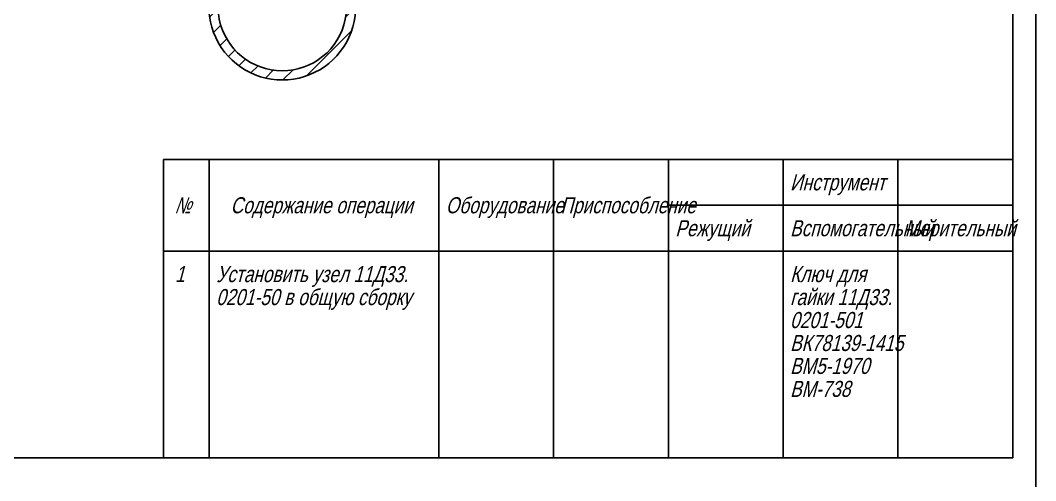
# Model space of a CAD drawing. Extents: x 0 to 841, y 0 to 594.
# Drawn here: x 619.8 to 841, y 297 to 397.3 of the extents above; entities that cross this region are included whole.
import ezdxf

# ---------------------------------------------------------------- set-up
doc = ezdxf.new("R2010")
doc.units = 0
doc.header["$MEASUREMENT"] = 0
doc.linetypes.add('K5LT_BASIC', pattern=[0])
doc.linetypes.add('K5LT_THIN', pattern=[0])
doc.layers.add('LAYER0VIEW0', color=7, linetype='Continuous')
doc.layers.add('LAYER2VIEW0', color=7, linetype='Continuous')
doc.styles.add('K5_TEXTSTYLE', font='win_eskd.shx', dxfattribs={"width": 0.7, "oblique": 15, "bigfont": 'b_eskd.shx'})
doc.styles.get("Standard").update_dxf_attribs({"font": 'cad2win.shx', "width": 0.8, "oblique": 15})

# ---------------------------------------------------------------- blocks, each defined once
blk = doc.blocks.new('*S175')
at = {"layer": 'LAYER2VIEW0', "color": 7, "linetype": 'K5LT_THIN'}
blk.add_line((841, 594), (841, 0), dxfattribs=at)

msp = doc.modelspace()

# ---------------------------------------------------------------- hatches: boundary and pattern name
at = {"layer": 'LAYER0VIEW0'}
h = msp.add_hatch(dxfattribs=at)
h.set_pattern_fill('МЕТАЛЛ', color=256, style=0, pattern_type=0)
h.set_pattern_definition([(45, (0, 0), (-2.12132, 2.12132), [])])
edge = h.paths.add_edge_path()
edge.add_line((665.16, 418.83), (667.16, 418.83))
edge.add_line((667.16, 418.83), (668.77, 421.63))
edge.add_line((668.77, 421.63), (667.16, 424.42))
edge.add_line((667.16, 424.42), (661.97, 424.42))
edge.add_line((661.97, 424.42), (661.43, 424.96))
edge.add_line((661.43, 424.96), (654.89, 424.96))
edge.add_line((654.89, 424.96), (654.89, 427.29))
edge.add_line((654.89, 427.29), (655.89, 427.29))
edge.add_line((655.89, 427.29), (657.23, 427.29))
edge.add_line((657.23, 427.29), (657.23, 428.96))
edge.add_line((657.23, 428.96), (667.23, 428.96))
edge.add_line((667.23, 428.96), (669.9, 424.32))
edge.add_arc((670.83, 424.86), 1.07, 210, 360)
edge.add_line((671.89, 424.86), (671.89, 429.96))
edge.add_line((671.89, 429.96), (673.89, 429.96))
edge.add_line((673.89, 429.96), (673.89, 416.88))
edge.add_arc((669.89, 416.88), 4, 292.8854, 360, ccw=False)
edge.add_arc((676.89, 400.29), 14, 112.8854, 427.1146)
edge.add_arc((683.89, 416.88), 4, 540, 607.1146, ccw=False)
edge.add_line((679.89, 416.88), (679.89, 429.96))
edge.add_line((679.89, 429.96), (682.17, 429.96))
edge.add_arc((682.17, 431.63), 1.67, 270, 347.4002)
edge.add_arc((699.23, 427.81), 15.81, 450, 527.4002, ccw=False)
edge.add_line((699.23, 443.63), (707.23, 443.63))
edge.add_line((707.23, 443.63), (707.23, 443.96))
edge.add_line((707.23, 443.96), (724.56, 443.96))
edge.add_line((724.56, 443.96), (724.56, 440.96))
edge.add_line((724.56, 440.96), (720.89, 440.96))
edge.add_arc((720.89, 438.54), 2.42, 90, 133.6028)
edge.add_line((719.23, 440.29), (699.23, 440.29))
edge.add_arc((699.23, 427.81), 12.48, 90, 170.0966)
edge.add_arc((681.85, 430.85), 5.16, 667.2194, 710.0966, ccw=False)
edge.add_arc((687.13, 423.89), 3.57, 127.2194, 180)
edge.add_line((683.56, 423.89), (683.56, 417.21))
edge.add_arc((687.56, 417.21), 4, 180, 237.769)
edge.add_arc((676.89, 400.29), 16, 139.9948, 417.769, ccw=False)
edge.add_arc((662.6, 412.29), 2.67, 319.9948, 450)
edge.add_line((662.6, 414.96), (654.89, 414.96))
edge.add_line((654.89, 414.96), (654.89, 418.29))
edge.add_line((654.89, 418.29), (661.43, 418.29))
edge.add_line((661.43, 418.29), (661.97, 418.83))
edge.add_line((661.97, 418.83), (665.16, 418.83))

# ---------------------------------------------------------------- linework, layer by layer
at = {"layer": 'LAYER0VIEW0', "color": 5, "linetype": 'K5LT_BASIC'}
for p, q in [((836, 589), (836, 302)), ((651, 302), (651, 367)), ((651, 367), (836, 367)), ((836, 367), (836, 302)), ((651, 347), (836, 347)), ((440.5, 302), (836, 302)), ((651, 302), (836, 302))]:
    msp.add_line(p, q, dxfattribs=at)
at = {"layer": 'LAYER0VIEW0', "color": 7, "linetype": 'K5LT_THIN'}
for p, q in [((661, 367), (661, 302)), ((711, 367), (711, 302)), ((736, 367), (736, 302)), ((761, 367), (761, 302)), ((786, 367), (786, 302)), ((811, 367), (811, 302)), ((761, 357), (836, 357))]:
    msp.add_line(p, q, dxfattribs=at)
at = {"layer": 'LAYER0VIEW0', "color": 5, "linetype": 'K5LT_BASIC'}
for radius, start, end in [(16, 139.9948, 57.769), (14, 112.8854, 67.1146)]:
    msp.add_arc((676.89, 400.29), radius, start, end, dxfattribs=at)

# ---------------------------------------------------------------- block references
at = {"layer": 'LAYER2VIEW0'}
msp.add_blockref('*S175', (0, 0), dxfattribs=at)

# ---------------------------------------------------------------- texts
at = {"layer": 'LAYER0VIEW0', "color": 7, "oblique": 15, "width": 0.8}
for s, p in [('Инструмент', (787.5, 360.25)), ('   Содержание операции', (662.5, 355.25)), ('Оборудование', (712.5, 355.25)), ('Приспособление', (737.5, 355.25)), ('Режущий', (762.5, 350.25)), ('Вспомогательный', (787.5, 350.25)), ('Мерительный', (812.5, 350.25)), (' 1', (652.5, 340.25)), ('Установить узел 11Д33.', (662.5, 340.25)), ('Ключ для ', (787.5, 340.25)), ('0201-50 в общую сборку', (662.5, 335.25)), ('гайки 11Д33.', (787.5, 335.25)), ('0201-501', (787.5, 330.25)), ('ВК78139-1415', (787.5, 325.25)), ('ВМ5-1970', (787.5, 320.25)), ('ВМ-738', (787.5, 315.25))]:
    msp.add_text(s, height=3.5, dxfattribs=at).set_placement(p)
at = {"layer": 'LAYER0VIEW0', "color": 7, "style": 'K5_TEXTSTYLE', "oblique": 20, "width": 0.7}
msp.add_text(' №', height=3.5, dxfattribs=at).set_placement((652.5, 355.25))

doc.saveas('drawing.dxf')
